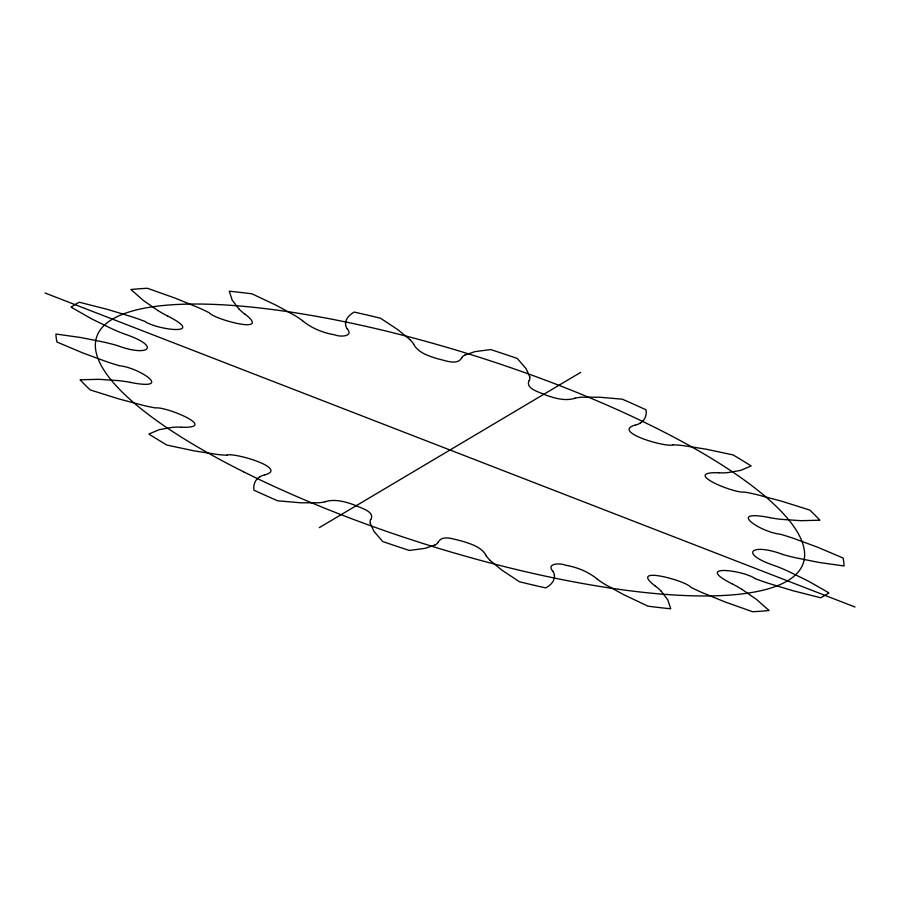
<?xml version="1.0" encoding="UTF-8"?>
<svg xmlns="http://www.w3.org/2000/svg" width="900" height="900" viewBox="0 0 900 900"><rect width="100%" height="100%" fill="white"/><g stroke="black" fill="none" stroke-linecap="round" stroke-linejoin="round"><path stroke-width="1.35" d="M461.801 357.919C457.043 365.895 444.915 360.169 437.873 358.875C429.03 356.04 418.331 352.991 413.64 344.216M438.199 542.081C442.688 534.296 454.466 539.629 461.284 540.877C470.396 543.746 481.478 546.75 486.36 555.784M370.856 519.525C375.176 511.751 361.238 508.151 356.22 505.699C346.455 501.998 335.363 498.51 324.99 501.739M529.144 380.475C524.936 388.777 539.674 392.096 544.995 394.774C554.411 398.228 565.076 401.389 575.01 398.261M259.796 476.843C255.139 479.407 253.024 485.1 253.958 490.196A412.178 108.067 17.7 0 0 277.695 500.805L300.566 502.785L317.88 502.796A68.321 17.91 17.7 0 0 325.114 501.795M640.204 423.157C644.861 420.593 646.976 414.9 646.043 409.804A412.178 108.067 17.7 0 0 622.305 399.195L599.434 397.215L582.12 397.204A68.321 17.91 17.7 0 0 574.886 398.205M319.32 527.625L580.68 372.375M464.715 355.129L474.907 351.641L490.714 349.571A412.178 108.067 17.7 0 1 517.309 358.481L526.151 368.798L529.808 376.92M435.285 544.871L425.093 548.359L409.286 550.429A412.178 108.067 17.7 0 1 382.691 541.519L373.849 531.202L370.192 523.08M264.892 474.885C289.147 468.202 232.954 452.036 226.845 455.164M635.107 425.115C611.01 431.887 666.945 447.907 673.155 444.836M181.26 427.241C220.061 428.591 164.97 406.058 155.632 407.97A68.321 17.91 17.7 0 1 143.1 405.349L118.429 398.812L90.225 389.925A412.178 108.067 17.7 0 1 80.111 379.8L98.955 379.316L118.384 380.621A68.321 17.91 17.7 0 1 129.983 382.286M718.74 472.759C680.153 471.521 734.895 493.886 744.367 492.03A68.321 17.91 17.7 0 1 756.9 494.651L781.571 501.188L809.775 510.075A412.178 108.067 17.7 0 1 819.889 520.2L801.045 520.684L781.616 519.379A68.321 17.91 17.7 0 1 770.018 517.714M130.039 382.343C174.893 391.219 139.162 367.684 119.914 365.839A68.321 17.91 17.7 0 1 106.853 361.777L82.789 352.946L56.959 342.022A412.178 108.067 17.7 0 1 55.969 334.035L80.888 337.545L104.411 342.236A68.321 17.91 17.7 0 1 117.405 345.566M769.961 517.658C725.288 508.838 760.759 532.316 780.086 534.161A68.321 17.91 17.7 0 1 793.148 538.222L817.211 547.054L843.041 557.977A412.178 108.067 17.7 0 1 844.031 565.965L819.113 562.455L795.589 557.764A68.321 17.91 17.7 0 1 782.595 554.434M117.405 345.611C148.5 357.322 162.371 346.556 124.02 333.866A68.321 17.91 17.7 0 1 111.994 328.838L91.44 318.78L71.1 307.147A412.178 108.067 17.7 0 1 79.346 302.243L107.325 309.353L132.131 316.856A68.321 17.91 17.7 0 1 144.934 321.435M782.595 554.389C751.567 542.666 737.663 553.511 775.98 566.134A68.321 17.91 17.7 0 1 788.006 571.163L808.56 581.22L828.9 592.852A412.178 108.067 17.7 0 1 820.654 597.758L792.675 590.648L767.869 583.144A68.321 17.91 17.7 0 1 755.066 578.565M45 292.984L855 607.016M144.889 321.457C157.511 330.086 207.518 336.15 167.434 315.889M755.111 578.543C742.444 569.88 692.595 563.895 732.566 584.111M742.163 589.489L756.653 599.546L769.061 610.504A412.178 108.067 17.7 0 1 752.58 611.719L724.894 601.886L701.809 592.459A68.321 17.91 17.7 0 1 690.727 587.183C685.822 580.59 627.48 564.817 655.065 585.9M157.838 310.511L143.347 300.454L130.939 289.496A412.178 108.067 17.7 0 1 147.42 288.281L175.106 298.114L198.191 307.541A68.321 17.91 17.7 0 1 209.273 312.817C214.155 319.376 272.554 335.228 244.935 314.1M302.512 320.726C311.749 328.365 323.269 332.944 335.025 334.901C339.829 337.151 354.251 336.701 347.164 328.691M597.488 579.274C588.364 571.714 576.99 567.146 565.369 565.166C560.554 562.928 545.726 563.108 552.836 571.309M409.793 339.491L397.957 329.749L380.464 318.206A412.178 108.067 17.7 0 0 354.206 312.075C349.762 314.595 344.959 318.87 345.544 324.495M490.207 560.509L502.043 570.251L519.536 581.794A412.178 108.067 17.7 0 0 545.794 587.925C550.238 585.405 555.041 581.13 554.456 575.505M661.039 591.008L667.778 599.85L670.736 608.794A412.178 108.067 17.7 0 1 648 606.173L623.959 594.799L605.385 584.606A68.321 17.91 17.7 0 1 597.364 579.262M238.961 308.993L232.222 300.15L229.264 291.206A412.178 108.067 17.7 0 1 252 293.827L276.041 305.201L294.615 315.394A68.321 17.91 17.7 0 1 302.636 320.738M640.114 423.124A68.321 17.91 17.7 0 1 635.231 425.171M673.054 444.78A68.321 17.91 17.7 0 1 683.629 445.68L705.938 449.145L733.117 454.928A412.178 108.067 17.7 0 1 751.129 465.964L740.621 470.396L727.65 472.635A68.321 17.91 17.7 0 1 718.841 472.815M732.656 584.1A68.321 17.91 17.7 0 1 742.095 589.489M655.189 585.911A68.321 17.91 17.7 0 1 660.949 590.985M552.971 571.342A68.321 17.91 17.7 0 1 554.366 575.483M490.298 560.52A68.321 17.91 17.7 0 1 486.225 555.75M438.334 542.126A68.321 17.91 17.7 0 1 435.195 544.837M370.282 523.102A68.321 17.91 17.7 0 1 370.71 519.48M259.886 476.876A68.321 17.91 17.7 0 1 264.769 474.829M226.946 455.22A68.321 17.91 17.7 0 1 216.371 454.32L194.062 450.855L166.882 445.072A412.178 108.067 17.7 0 1 148.871 434.036L159.379 429.604L172.35 427.365A68.321 17.91 17.7 0 1 181.159 427.185M167.344 315.9A68.321 17.91 17.7 0 1 157.905 310.511M244.811 314.089A68.321 17.91 17.7 0 1 239.051 309.015M347.029 328.657A68.321 17.91 17.7 0 1 345.634 324.517M409.702 339.48A68.321 17.91 17.7 0 1 413.775 344.25M461.666 357.874A68.321 17.91 17.7 0 1 464.805 355.162M529.717 376.897A68.321 17.91 17.7 0 1 529.29 380.52M243.506 471.769A370.957 97.256 17.7 0 0 802.935 564.109A370.957 97.256 17.7 0 0 303.559 314.123A370.957 97.256 17.7 0 0 243.506 471.769"/></g></svg>
